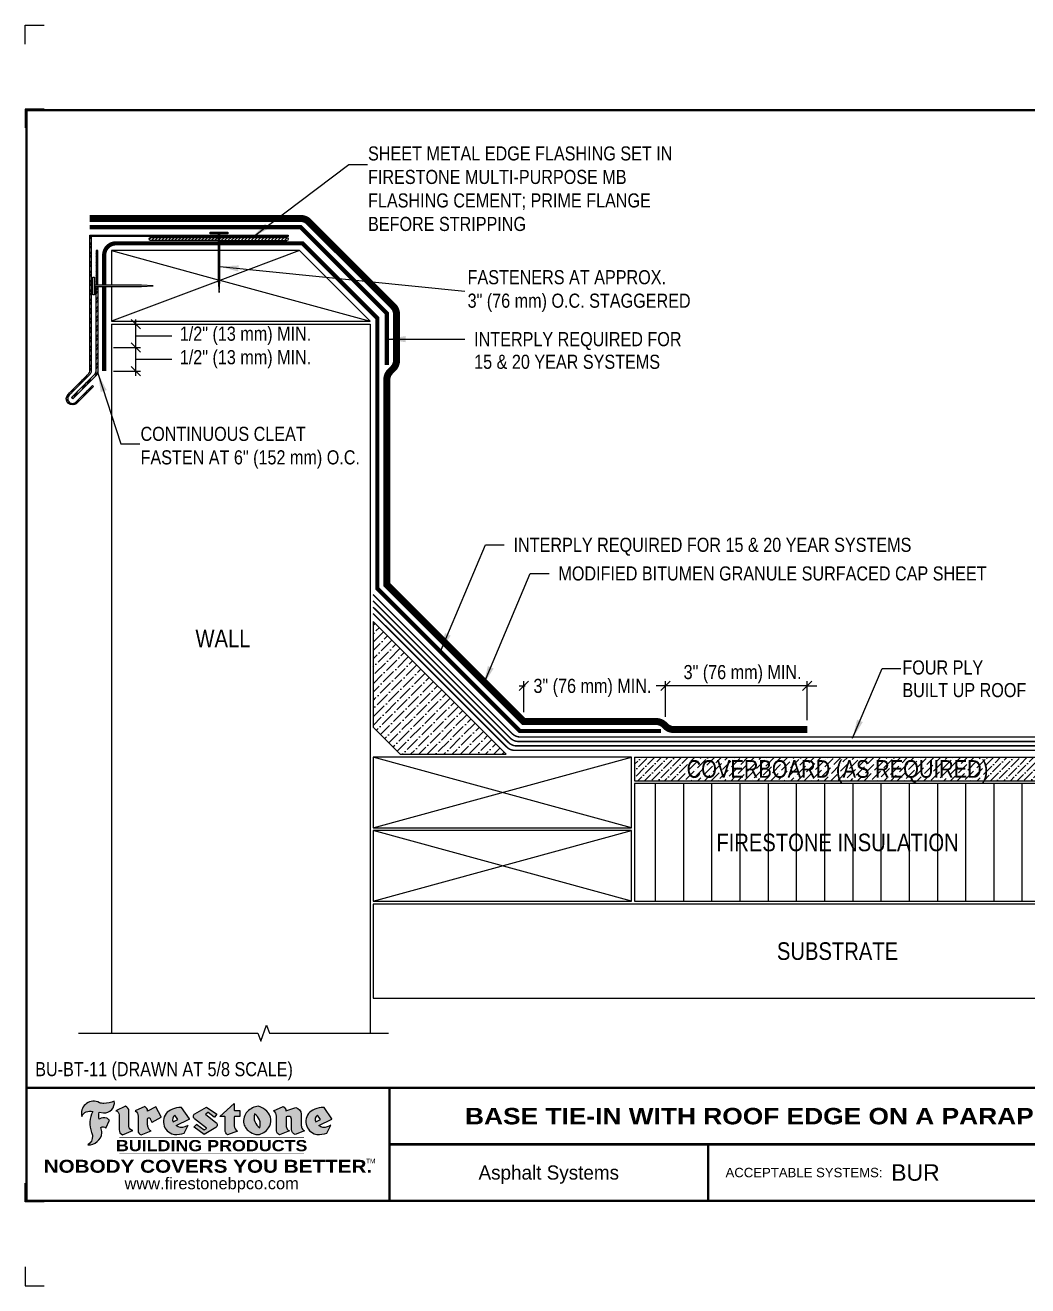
# Model space of a CAD drawing. Header units: inches. Extents: x -719.7 to -699.6, y -114.5 to -97.7.
# Drawn here: x -719.65 to -706.33, y -114.47 to -97.71 of the extents above; entities that cross this region are included whole.
import ezdxf
from ezdxf.enums import TextEntityAlignment as Align

# ---------------------------------------------------------------- set-up
doc = ezdxf.new("R2010")
doc.units = ezdxf.units.IN
doc.header["$MEASUREMENT"] = 0
doc.layers.get('0').update_dxf_attribs({"linetype": 'CONTINUOUS'})
doc.layers.get('DEFPOINTS').update_dxf_attribs({"linetype": 'CONTINUOUS'})
for name, color, linetype in [('FSBP-ACCESSORY-OTHER', 7, 'CONTINUOUS'), ('FSBP-ANNO-LABEL', 7, 'CONTINUOUS'), ('FSBP-COVERBOARD_CANT', 46, 'CONTINUOUS'), ('FSBP-INSULATION', 7, 'CONTINUOUS'), ('FSBP-MEMBRANE', 7, 'CONTINUOUS'), ('FSBP-SEALANTS', 1, 'CONTINUOUS'), ('FSBP-SUBSTRATE-GENERIC', 9, 'CONTINUOUS'), ('FSBP-TTLB', 7, 'CONTINUOUS'), ('FSBP-TTLB-BORDER', 7, 'CONTINUOUS'), ('FSBP-TTLB-TEXT', 7, 'CONTINUOUS'), ('FSBP-WALL-CURB', 9, 'CONTINUOUS'), ('FSBP-WOOD', 7, 'CONTINUOUS')]:
    doc.layers.add(name, color=color, linetype=linetype)
doc.styles.add('ARIAL', font='arial.ttf')
doc.styles.add('ARIAL_BOLD', font='')
doc.styles.add('ARIAL_NAR', font='ARIALN.TTF')
doc.styles.add('BANKGOTHIC', font='bgothm.ttf')
doc.styles.get('ARIAL_BOLD').set_extended_font_data('Arial Black')
doc.dimstyles.new('FSBP-DIM', dxfattribs={"dimtxt": 0.1875, "dimasz": 0.125, "dimexe": 0.0625, "dimexo": 0.125, "dimgap": 0.125, "dimtad": 0, "dimdec": 0, "dimzin": 1, "dimdsep": 46, "dimlunit": 4, "dimtxsty": 'ARIAL_NAR', "dimblk": 'OBLIQUE', "dimcen": 0.09375, "dimdle": 0.0625, "dimclrd": 256, "dimclre": 256, "dimclrt": 256, "dimadec": 0, "dimazin": 0, "dimtfac": 1, "dimtdec": 0, "dimtmove": 1, "dimatfit": 3, "dimfxl": 0, "dimtolj": 1, "dimtzin": 0, "dimlwd": -1, "dimlwe": -1, "dimarcsym": 0})
doc.dimstyles.new('FSBP-LEADER', dxfattribs={"dimtxt": 0.1875, "dimasz": 0.25, "dimexe": 0.0625, "dimexo": 0.125, "dimgap": 0.125, "dimtad": 0, "dimtih": 1, "dimtoh": 1, "dimdec": 4, "dimzin": 0, "dimdsep": 46, "dimlunit": 4, "dimtxsty": 'ARIAL_NAR', "dimcen": 0.09375, "dimclrd": 256, "dimclre": 256, "dimclrt": 256, "dimadec": 0, "dimazin": 0, "dimtfac": 1, "dimtdec": 4, "dimtofl": 0, "dimtmove": 0, "dimatfit": 3, "dimfxl": 0, "dimtolj": 1, "dimtzin": 0, "dimlwd": -1, "dimlwe": -1, "dimarcsym": 0})

# ---------------------------------------------------------------- blocks, each defined once
blk = doc.blocks.new('_OBLIQUE')
at = {"color": 0, "linetype": 'ByBlock'}
blk.add_line((-0.5, -0.5), (0.5, 0.5), dxfattribs=at)
blk = doc.blocks.new('*D12')
at = {"layer": 'DEFPOINTS', "color": 0, "transparency": 16777216}
for p in [(-713.0260541681135, -106.4964664108369), (-713.0260541681135, -106.9692673162038), (-711.1418877831958, -107.0305340007638)]:
    blk.add_point(p, dxfattribs=at)
at = {"layer": 'FSBP-ANNO-LABEL', "transparency": 16777216}
for p, q in [((-713.0260541681135, -106.8442673162038), (-713.0260541681135, -106.4339664108369)), ((-711.1418877831958, -106.9055340007638), (-711.1418877831958, -106.4339664108369)), ((-713.0885541681135, -106.4964664108369), (-713.008774214794, -106.4964664108369)), ((-711.0793877831958, -106.4964664108369), (-711.2177186213424, -106.4964664108369))]:
    blk.add_line(p, q, dxfattribs=at)
at = {"layer": 'FSBP-ANNO-LABEL', "transparency": 16777216, "xscale": 0.125, "yscale": 0.125, "zscale": 0.125, "rotation": 180}
blk.add_blockref('_OBLIQUE', (-713.0260541681135, -106.4964664108369), dxfattribs=at)
at = {"layer": 'FSBP-ANNO-LABEL', "transparency": 16777216, "xscale": 0.125, "yscale": 0.125, "zscale": 0.125}
blk.add_blockref('_OBLIQUE', (-711.1418877831958, -106.4964664108369), dxfattribs=at)
at = {"layer": 'FSBP-ANNO-LABEL', "transparency": 16777216, "insert": (-712.1132464180682, -106.5234353532014), "char_height": 0.1875, "attachment_point": 5, "style": 'ARIAL_NAR'}
blk.add_mtext('\\A1;3" (76 mm) MIN.', dxfattribs=at)
blk = doc.blocks.new('*D13')
at = {"layer": 'DEFPOINTS', "color": 0, "transparency": 16777216}
for p in [(-711.1418877831958, -106.4964664108369), (-711.1418877831958, -107.0305340007638), (-709.2577213982779, -107.0762985662037)]:
    blk.add_point(p, dxfattribs=at)
at = {"layer": 'FSBP-ANNO-LABEL', "transparency": 16777216}
for p, q in [((-711.1418877831958, -106.9055340007638), (-711.1418877831958, -106.4339664108369)), ((-709.2577213982779, -106.9512985662037), (-709.2577213982779, -106.4339664108369)), ((-711.1418877831958, -106.4964664108369), (-711.2668877831958, -106.4964664108369)), ((-709.2577213982779, -106.4964664108369), (-711.1418877831958, -106.4964664108369)), ((-709.2577213982779, -106.4964664108369), (-709.1327213982779, -106.4964664108369))]:
    blk.add_line(p, q, dxfattribs=at)
at = {"layer": 'FSBP-ANNO-LABEL', "transparency": 16777216, "xscale": 0.125, "yscale": 0.125, "zscale": 0.125}
blk.add_blockref('_OBLIQUE', (-711.1418877831958, -106.4964664108369), dxfattribs=at)
at = {"layer": 'FSBP-ANNO-LABEL', "transparency": 16777216, "xscale": 0.125, "yscale": 0.125, "zscale": 0.125, "rotation": 180}
blk.add_blockref('_OBLIQUE', (-709.2577213982779, -106.4964664108369), dxfattribs=at)
at = {"layer": 'FSBP-ANNO-LABEL', "transparency": 16777216, "insert": (-710.1176093985123, -106.3404318385656), "char_height": 0.1875, "attachment_point": 5, "style": 'ARIAL_NAR'}
blk.add_mtext('\\A1;3" (76 mm) MIN.', dxfattribs=at)
blk = doc.blocks.new('TTLB-ASPHALT_1')
at = {"layer": 'FSBP-TTLB-TEXT'}
h = blk.add_hatch(color=1, dxfattribs=at)
edge = h.paths.add_edge_path()
edge.add_arc((1.037309769669577, -0.1982514792917272), 0.1319107607348553, 264.0410451462098, 370.3106169565175)
edge.add_arc((1.027551646585692, 0.1214293576525733), 0.3273056962876235, 270.05058356628535, 295.23459397187514, ccw=False)
edge.add_arc((1.022801957313334, -0.06680179986895496), 0.1391656561713503, 249.3281275763668, 272.0749124149863, ccw=False)
edge.add_line((0.9736743133014443, -0.1970076156048179), (0.9474927838574558, -0.1852745150568325))
edge.add_arc((0.8939498971398336, -0.3394262635682139), 0.1631857907024099, 70.84590087378872, 194.3325259843273)
edge.add_arc((0.8444260109029358, -0.4259936440910792), 0.1179914261095279, 70.96950098067128, 156.9641407594482, ccw=False)
edge.add_arc((1.153141409296893, -0.4684497516079489), 0.3110405457095052, 150.323113748316, 203.2084295854517)
edge.add_arc((0.7562495500623072, -0.6412608153899839), 0.1218587156617311, 0.8849157075190988, 24.346689398949877, ccw=False)
edge.add_arc((0.749378166569727, -0.6475258110744306), 0.1289731377238325, -58.36655102076742, 3.6216782311386737, ccw=False)
edge.add_arc((0.825669902954445, -0.5792158350996175), 0.1783301886510355, 267.2205474105585, 354.1381621173521)
edge.add_arc((0.7903121048625223, -0.6011409294291781), 0.2127878929608591, 0.9996158580669169, 21.00503380861242)
edge.add_arc((1.018807122639402, -0.5666691048185157), 0.0513639566841585, 40.821177131732725, 125.52727787225791, ccw=False)
edge.add_line((1.057676976260041, -0.5330924682126437), (1.102776947655911, -0.4308018311949837))
edge.add_arc((1.040858222524662, -0.4699705673995993), 0.07326744446031509, 32.31675181867256, 66.31481236598174)
edge.add_arc((1.03226251882532, -0.5063316993097686), 0.1102246948011782, 69.8179132332389, 125.254734720681)
edge.add_arc((1.127708877207283, -0.3689593535312383), 0.1659710644737306, 164.1569669952081, 196.5811013160487, ccw=False)
edge.add_line((0.9680425188342383, -0.3236487780942383), (1.023615334387159, -0.3294494641845773))
h = blk.add_hatch(color=1, dxfattribs=at)
edge = h.paths.add_edge_path()
edge.add_line((1.275239419159561, -0.6223407783464694), (1.415345367376062, -0.5660418822574371))
edge.add_arc((1.421019305783972, -0.5090099247487814), 0.05731350411836947, 181.9717871001989, 264.31851000495806, ccw=False)
edge.add_line((1.363739737527226, -0.5109819325197265), (1.363412352251203, -0.3102363679013962))
edge.add_arc((1.294263659668758, -0.3103491388304036), 0.06914878453844908, 0.0934405599591014, 72.42834396969012)
edge.add_line((1.315139561173908, -0.2444268274366692), (1.186839444240604, -0.3024209471341379))
edge.add_arc((1.175246268095293, -0.3585110609420923), 0.05727567197445628, -0.017399788185912257, 78.322067691347, ccw=False)
edge.add_line((1.232521937428658, -0.3585284546236807), (1.232574268422297, -0.555126496687123))
edge.add_arc((1.305699496415485, -0.5558575689677241), 0.07312888236350451, 179.4272023230205, 245.3845503102953)
h = blk.add_hatch(color=1, dxfattribs=at)
edge = h.paths.add_edge_path()
edge.add_line((1.792026821926584, -0.3839679064720229), (1.722158956877934, -0.2518542302253621))
edge.add_arc((1.720119655279632, -0.2529327078887889), 0.002306916790721916, 27.87197133405528, 117.3766794470726)
edge.add_line((1.719058846382097, -0.250884159729182), (1.610638460368705, -0.3070279753467702))
edge.add_arc((1.547088841662969, -0.306102665849437), 0.06355635479880158, 359.165808011073, 425.8793658831422)
edge.add_line((1.573061729235633, -0.2480956029480268), (1.446879247402876, -0.3051325108639702))
edge.add_arc((1.407812067100195, -0.3703571330466247), 0.07602957263902092, -3.441403975725109, 59.07992244284969, ccw=False)
edge.add_line((1.483704536400296, -0.3749210150788969), (1.483704536400296, -0.5723838140635706))
edge.add_arc((1.540537465180449, -0.5682544061150878), 0.05698275005415228, 184.1557352478595, 255.3066498366543)
edge.add_line((1.526084036778343, -0.6233736605654059), (1.657291340682093, -0.570650514527486))
edge.add_arc((1.688298576827208, -0.502139038842401), 0.07520153584805701, 207.5160880841914, 245.649226723163, ccw=False)
edge.add_arc((1.721050197024908, -0.491448816845633), 0.1093332836229113, 179.4823365255141, 204.5537900001094, ccw=False)
edge.add_line((1.611721375809452, -0.4904610114968335), (1.611721375809452, -0.4126404716788983))
edge.add_arc((1.628589765097189, -0.4141592990360436), 0.01693662875851165, 28.356188110622497, 174.8549701683584, ccw=False)
edge.add_arc((1.627340435522399, -0.4197189881350454), 0.02111886817708033, 22.216893572439517, 40.10213956426492, ccw=False)
edge.add_line((1.646891420738257, -0.4117336534413738), (1.666638796144639, -0.4549750258192233))
edge.add_arc((1.668737246926753, -0.4540167099035415), 0.002306916790685597, 204.5451281842828, 299.6323508190067)
edge.add_line((1.669877862091766, -0.4560219186518992), (1.791128135493295, -0.3870515928837648))
edge.add_line((1.791128135493295, -0.3870515928837648), (1.792026821926584, -0.3839679064720229))
h = blk.add_hatch(color=1, dxfattribs=at)
h.paths.add_polyline_path([(2.063388732080512, -0.2583237030618903, 0.02524281661523788), (2.025024361750752, -0.2610532129309178, 0.1213611957758757), (1.901773912052249, -0.3008158885520373, 0.6151668103976068), (1.93274136141747, -0.6099060679591872, 0.05306812109568645), (1.967936229862175, -0.617865745600497, 0.1150932231766138), (2.099126721549737, -0.5994933789882708), (2.151195569562105, -0.4944891916583316, -0.08755405562188731), (2.104230609512001, -0.5187113292177372, -0.265591761123442), (1.992692314386659, -0.5010701623316862), (2.165347897647223, -0.4141184325909109, 0.4518949533370738), (2.166222728871162, -0.4107679608846269)])
h.paths.add_polyline_path([(2.014217313945437, -0.4188965037300676), (1.951113654018855, -0.4515330109460507, -0.3720533890450154), (1.973177450672722, -0.3607130665457561)], flags=16)
h = blk.add_hatch(color=1, dxfattribs=at)
edge = h.paths.add_edge_path()
edge.add_arc((2.260407392426799, -0.3775796671688738), 0.0415245022322573, 123.20805433950699, 232.2027298779723, ccw=False)
edge.add_line((2.237665217914071, -0.3428366421988329), (2.393535971665983, -0.2540943745380986))
edge.add_arc((2.394677353533154, -0.2560991469722467), 0.00230691679074142, 55.64644466176969, 119.65426054492929, ccw=False)
edge.add_line((2.395979141996861, -0.2541946229174954), (2.531809646140459, -0.3470380726374032))
edge.add_arc((2.530468902927936, -0.3489153772789848), 0.00230691679070047, -42.73110123842042, 54.46613537395791, ccw=False)
edge.add_line((2.532163440279987, -0.3504807552658491), (2.498457913851155, -0.3869673252714421))
edge.add_arc((2.496763376499132, -0.385401947284592), 0.002306916790673087, 233.75270768949161, 317.26889876139137, ccw=False)
edge.add_line((2.495399362263356, -0.38726241234572), (2.413849913492982, -0.3274738082119626))
edge.add_arc((2.412485899257177, -0.3293342732731332), 0.002306916790719977, 53.75270768979654, 124.4135619297866)
edge.add_line((2.41118211687575, -0.3274311136421062), (2.382933981293377, -0.346782838468144))
edge.add_arc((2.384237763674776, -0.3486859980991568), 0.002306916790694806, 124.4135619293765, 231.8459020253658)
edge.add_line((2.382812599816248, -0.3505000469010184), (2.519899969301207, -0.4581994452042721))
edge.add_arc((2.494247019847677, -0.4908523236374407), 0.0415245022322573, -55.21225898295228, 51.84590202520451, ccw=False)
edge.add_line((2.517938320565804, -0.5249552055672808), (2.364434947484597, -0.6179520922513717))
edge.add_arc((2.363239601923482, -0.6159790200102009), 0.002306916790727131, 233.2955624372974, 301.2087215702374, ccw=False)
edge.add_line((2.361860787187538, -0.6178285429225383), (2.231266621301074, -0.5204709167214361))
edge.add_arc((2.232647938930654, -0.518623262347532), 0.002306916790697738, 135.5134179846412, 233.2179869199849, ccw=False)
edge.add_line((2.231002150870836, -0.5170067083764565), (2.262839375599356, -0.4845937328397696))
edge.add_arc((2.264485163659231, -0.4862102868108593), 0.002306916790748635, 53.03528399994502, 135.5134179853723, ccw=False)
edge.add_line((2.265872365996302, -0.4843670465239001), (2.361834678328762, -0.5565872257804898))
edge.add_arc((2.363221880665748, -0.55474398549363), 0.00230691679062697, 233.0352840000717, 302.2362632414427)
edge.add_line((2.36445241715569, -0.5566953042850713), (2.39428499383348, -0.5378823484768844))
edge.add_arc((2.393054457343538, -0.5359310296853721), 0.002306916790685158, 302.2362632406162, 412.202729876843)
edge.add_line((2.394468296066179, -0.5341081404551886), (2.234958295420142, -0.4103916733127022))
h = blk.add_hatch(color=1, dxfattribs=at)
edge = h.paths.add_edge_path()
edge.add_line((2.763460561272041, -0.2072496393923444), (2.763460561272041, -0.2969520779963801))
edge.add_arc((2.765767478062685, -0.2969520779963943), 0.00230691679065842, 179.9999999996471, 269.9999999996471)
edge.add_line((2.765767478062685, -0.2992589947870528), (2.835417693520355, -0.2992589947870528))
edge.add_arc((2.835417693520355, -0.3015659115777538), 0.002306916790701052, 0, 90, ccw=False)
edge.add_line((2.837724610311056, -0.3015659115777538), (2.837724610311056, -0.3790761307453892))
edge.add_arc((2.835417693520355, -0.3790761307453749), 0.002306916790686842, 269.99999999964706, 359.99999999964706, ccw=False)
edge.add_line((2.835417693520355, -0.3813830475360618), (2.765767478062685, -0.3813830475360618))
edge.add_arc((2.765767478062685, -0.3836899643267202), 0.00230691679065842, 90.00000000035294, 180.0000000003529)
edge.add_line((2.763460561272041, -0.3836899643267344), (2.763460561272041, -0.5033995910642801))
edge.add_arc((2.836735953378934, -0.5071368822038522), 0.07337063740681407, 177.0802527808789, 245.3249543133826)
edge.add_line((2.806105814540615, -0.5738080530967267), (2.674529557384915, -0.6226036013049594))
edge.add_arc((2.708610405062075, -0.5642984087917995), 0.0675351734460605, 177.0345319916277, 239.69264280249, ccw=False)
edge.add_line((2.641165668230087, -0.560804539009709), (2.641165668230087, -0.3836899643267344))
edge.add_arc((2.638858751439443, -0.3836899643267202), 0.00230691679065842, 359.9999999996471, 449.999999999647)
edge.add_line((2.638858751439443, -0.3813830475360618), (2.572857950769389, -0.3813830475360618))
edge.add_line((2.572857950769389, -0.3813830475360618), (2.763460561272041, -0.2072496393923444))
h = blk.add_hatch(color=1, dxfattribs=at)
edge = h.paths.add_edge_path(flags=16)
edge.add_arc((2.940363509127394, -0.4847985213681483), 0.1684614578629417, 344.5558804047865, 417.0140046669545)
edge.add_arc((3.194458079644619, -0.3883534532477739), 0.1684614578629416, 164.5558804047865, 237.0140046669546)
edge = h.paths.add_edge_path()
edge.add_arc((3.069375116502187, -0.4399344555144893), 0.1828726885096673, 136.0914512150047, 191.213418978326)
edge.add_arc((3.064939550433394, -0.4318234379590393), 0.18031488047485, 194.0167254156723, 240.666373083186)
edge.add_arc((3.098047041778983, -0.3845058757092517), 0.2378525180183701, 239.2975390661776, 264.2889872773176)
edge.add_arc((3.048844782126224, -0.419023238379296), 0.203760689247156, 277.1986764832035, 326.503572961274)
edge.add_arc((3.077739326803538, -0.434104661646515), 0.1713748657917091, 325.3768876809903, 406.3828327799087)
edge.add_arc((3.011839488065931, -0.4896144380417837), 0.257194564585, 44.2846255351977, 73.82901434867308)
edge.add_arc((3.117152499586979, -0.4983433120546721), 0.2579560664039132, 97.50292863483669, 134.1039137579027)
h = blk.add_hatch(color=1, dxfattribs=at)
edge = h.paths.add_edge_path()
edge.add_line((3.322690228557462, -0.5721896537377091), (3.322690228557462, -0.3749210150788969))
edge.add_arc((3.24679775925739, -0.3703571330465678), 0.076029572638996, 356.5585960242387, 419.0799224428129)
edge.add_line((3.285864939560099, -0.3051325108639702), (3.412047421392799, -0.2480956029480268))
edge.add_arc((3.386074533820164, -0.3061026658494939), 0.06355635479883807, 0.3962622833877276, 65.87936588318718, ccw=False)
edge.add_line((3.449629368605429, -0.3056631084210863), (3.580526418688805, -0.2593848434574539))
edge.add_arc((3.555744121700968, -0.3530904070730259), 0.09692726601172152, 2.366977007666776, 75.18615851992018, ccw=False)
edge.add_line((3.652588689330287, -0.3490873311063041), (3.652588689330287, -0.4883770011386872))
edge.add_arc((3.761877549389567, -0.4914934052703757), 0.1093332836229049, 178.3666365323574, 204.5537900000422)
edge.add_arc((3.729125929191724, -0.502183627267101), 0.07520153584796149, 207.5160880841713, 245.2240541443095)
edge.add_line((3.697611150971852, -0.5704631245385627), (3.572585913552643, -0.6207021253773775))
edge.add_arc((3.595347186007587, -0.5526356419907756), 0.0717713151919874, 180.3328587115751, 251.51018566665869, ccw=False)
edge.add_line((3.523577081955409, -0.5530525936986663), (3.523577081955409, -0.4153032515383615))
edge.add_arc((3.486319529276869, -0.4148773504126382), 0.03725998689428563, 359.3450650296066, 449.0500281941025)
edge.add_arc((3.482769874121715, -0.4419622099033518), 0.06447454900600776, 86.29402372314017, 119.8211331593848)
edge.add_line((3.450707067966732, -0.3860252459975726), (3.450707067966732, -0.4904610114968335))
edge.add_arc((3.560035889182245, -0.4914488168456472), 0.1093332836229753, 179.4823365255069, 204.5537900001023)
edge.add_arc((3.527284268984403, -0.5021390388425004), 0.07520153584796385, 207.5160880841699, 245.6492267231416)
edge.add_line((3.496277032839316, -0.570650514527486), (3.365069728935509, -0.6233736605654059))
edge.add_arc((3.379502486061938, -0.5682868177318028), 0.05694615642555721, 183.9298782390169, 255.318496325343, ccw=False)
h = blk.add_hatch(color=1, dxfattribs=at)
h.paths.add_polyline_path([(3.957695472291277, -0.2583237030618903, 0.02524281661523822), (3.919331101961575, -0.2610532129309178, 0.1085638477195505), (3.807890832595604, -0.2939221658134414, 0.6425897848490651), (3.827048101628293, -0.6099060679591872, 0.05306812109569052), (3.862242970072884, -0.617865745600497, 0.1150932231766133), (3.993433461760503, -0.5994933789882708), (4.045502309772871, -0.4944891916583316, -0.08755405562189084), (3.998537349722767, -0.5187113292177372, -0.2655917611234366), (3.886999054597368, -0.5010701623316862), (4.059654637857989, -0.4141184325909109, 0.4518949533370731), (4.060529469081928, -0.4107679608846269)])
h.paths.add_polyline_path([(3.90852405415626, -0.4188965037300676), (3.845420394229677, -0.4515330109460507, -0.3720533890450147), (3.867484190883488, -0.3607130665457561)], flags=16)
at = {"layer": 'DEFPOINTS', "linetype": 'Continuous', "ltscale": 1.75}
for points in [[(-0.015625, 13.88083333333333), (-0.015625, 14.13083333333333), (0.234375, 14.13083333333333)], [(-0.015625, -2.380833333333342), (-0.015625, -2.630833333333342), (0.234375, -2.630833333333342)]]:
    blk.add_lwpolyline(points, dxfattribs=at)
at = {"layer": 'DEFPOINTS', "color": 1}
for points in [[(0.234375, 13.015625), (-0.015625, 13.015625), (-0.015625, 12.765625)], [(0.234375, -1.515625), (-0.015625, -1.515625), (-0.015625, -1.265625)]]:
    blk.add_lwpolyline(points, dxfattribs=at)
at = {"layer": 'FSBP-TTLB', "const_width": 0.03125}
for points in [[(0, 0), (0, -1.5), (20, -1.5), (20, 0), (0, 0)], [(4.825208527206769, 0), (4.825208527206769, -0.75)], [(4.825208527206769, -0.75), (14.84028770518938, -0.75)], [(4.825208527206769, -0.75), (4.825208527206769, -1.5)]]:
    blk.add_lwpolyline(points, dxfattribs=at)
at = {"layer": 'FSBP-TTLB-BORDER', "const_width": 0.03125}
blk.add_lwpolyline([(20, 0), (20, 13), (0, 13), (0, 0)], dxfattribs=at)
at = {"layer": 'FSBP-TTLB-TEXT', "color": 1}
blk.add_line((0.7358432058323388, -0.379822754145593), (0.7358432058323388, -0.379822754145593), dxfattribs=at)
for points in [[(1.023615323725323, -0.3294494630716969, 0.5000510906601082), (1.167090420776901, -0.1746414942047778, -0.1103304102359608), (1.027840608309816, -0.2058762110801382, -0.09957876667165425), (0.9736743133014443, -0.1970076156048179), (0.9474927838574558, -0.1852745150568325, 0.5978159689075124), (0.7358432058323388, -0.379822754145593, -0.3938834584182213), (0.8828996422548698, -0.3144510229727047, 0.2349406564350952), (0.86727108227484, -0.5910237178633082, -0.1027304183841549), (0.8780937320133262, -0.6393788197974146, -0.2772692352614086), (0.8170223912655956, -0.7573362346216896, 0.3985429150902959), (1.003067614090241, -0.5974286950643517, 0.0875124847930418), (0.9889600163401155, -0.5248671157293501, -0.3874031597924062), (1.057676976260041, -0.5330924682126437), (1.102776947655911, -0.4308018311949837, 0.1494423498871741), (1.07029056398062, -0.4028746979725923, 0.2467195073738216), (0.9686394281704906, -0.4163228904100862, -0.1424285161541127), (0.9680425188342383, -0.3236487780942383), (1.023615334387159, -0.3294494641845773)], [(2.166222728871162, -0.4107679608846269), (2.063388732080512, -0.2583237030618903, 0.02524281661523788), (2.025024361750752, -0.2610532129309178, 0.1085638477195265), (1.913584092384895, -0.2939221658134414, 0.6425897848491228), (1.93274136141747, -0.6099060679591872, 0.05306812109568648), (1.967936229862175, -0.617865745600497, 0.1150932231766137), (2.099126721549737, -0.5994933789882708), (2.151195569562105, -0.4944891916583316, -0.0875540556218873), (2.104230609512001, -0.5187113292177372, -0.2655917611234418), (1.992692314386659, -0.5010701623316862), (2.165347897647223, -0.4141184325909109)], [(2.763460561272041, -0.2072496393923444), (2.763460561272041, -0.2969520779963801, 0.4142135623730958), (2.765767478062685, -0.2992589947870528), (2.835417693520355, -0.2992589947870528, -0.414213562373095), (2.837724610311056, -0.3015659115777538), (2.837724610311056, -0.3790761307453892, -0.4142135623730938), (2.835417693520355, -0.3813830475360618), (2.765767478062685, -0.3813830475360618, 0.4142135623730958), (2.763460561272041, -0.3836899643267344), (2.763460561272041, -0.5033995910642801, 0.3068985753588853), (2.806105814540615, -0.5738080530967267), (2.674529557384915, -0.6226036013049594, -0.2804194150632976), (2.641165668230087, -0.560804539009709), (2.641165668230087, -0.3836899643267344, 0.414213562373095), (2.638858751439443, -0.3813830475360618), (2.572857950769389, -0.3813830475360618), (2.763460561272041, -0.2072496393923444)], [(4.060529469081928, -0.4107679608846269), (3.957695472291277, -0.2583237030618903, 0.02524281661523788), (3.919331101961575, -0.2610532129309178, 0.1085638477195265), (3.807890832595604, -0.2939221658134414, 0.6425897848491228), (3.827048101628293, -0.6099060679591872, 0.05306812109568648), (3.862242970072884, -0.617865745600497, 0.1150932231766137), (3.993433461760503, -0.5994933789882708), (4.045502309772871, -0.4944891916583316, -0.0875540556218873), (3.998537349722767, -0.5187113292177372, -0.2655917611234418), (3.886999054597368, -0.5010701623316862), (4.059654637857989, -0.4141184325909109)], [(4.059654637857989, -0.4141184325909109, 0.4518949533370731), (4.060529469081928, -0.4107679608846269, 0.4518949533370731)]]:
    blk.add_lwpolyline(points, format="xyb", dxfattribs=at)
for points in [[(1.275239419159561, -0.6223407783464694), (1.415345367376062, -0.5660418822574371, -0.3756100036733062), (1.363739737527226, -0.5109819325197265), (1.363412352251203, -0.3102363679013962, 0.3265360292958048), (1.315139561173908, -0.2444268274366692), (1.186839444240604, -0.3024209471341379, -0.3557863980845349), (1.232521937428658, -0.3585284546236807), (1.232574268422297, -0.555126496687123, 0.2960110723418457)], [(1.792026821926584, -0.3839679064720229), (1.722158956877934, -0.2518542302253621, 0.4116839150163434), (1.719058846382097, -0.250884159729182), (1.610638460368705, -0.3070279753467702, 0.2996033003794034), (1.573061729235633, -0.2480956029480268), (1.446879247402876, -0.3051325108639702, -0.2797757560995365), (1.483704536400296, -0.3749210150788969), (1.483704536400296, -0.5723838140635706, 0.320828638474519), (1.526084036778343, -0.6233736605654059), (1.657291340682093, -0.570650514527486, -0.1679398621276611), (1.621603752698661, -0.5368819723450571, -0.1098333365370753), (1.611721375809452, -0.4904610114968335), (1.611721375809452, -0.4126404716788983, -0.743334502655012), (1.64349420176768, -0.4061152228778298, -0.07819791644735608), (1.646891420738257, -0.4117336534413738), (1.666638796144639, -0.4549750258192233, 0.4404648714563479), (1.669877862091766, -0.4560219186518992), (1.791128135493295, -0.3870515928837648)], [(2.234958295420142, -0.4103916733127022, -0.5150044486718882), (2.237665217914071, -0.3428366421988329), (2.393535971665983, -0.2540943745380986, -0.2867822934100265), (2.395979141996861, -0.2541946229174954), (2.531809646140459, -0.3470380726374032, -0.4515027974650387), (2.532163440279987, -0.3504807552658491), (2.498457913851155, -0.3869673252714421, -0.3814439164929681), (2.495399362263356, -0.38726241234572), (2.413849913492982, -0.3274738082119626, 0.3184718635035665), (2.41118211687575, -0.3274311136421062), (2.382933981293377, -0.346782838468144, 0.5064094529656681), (2.382812599816248, -0.3505000469010184), (2.519899969301207, -0.4581994452042721, -0.5043597839115849), (2.517938320565804, -0.5249552055672808), (2.364434947484597, -0.6179520922513717, -0.3053163970316367), (2.361860787187538, -0.6178285429225383), (2.231266621301074, -0.5204709167214361, -0.4541703869768119), (2.231002150870836, -0.5170067083764565), (2.262839375599356, -0.4845937328397696, -0.3762644290664977), (2.265872365996302, -0.4843670465239001), (2.361834678328762, -0.5565872257804898, 0.3114700032088108), (2.36445241715569, -0.5566953042850713), (2.39428499383348, -0.5378823484768844, 0.520381097387146), (2.394468296066179, -0.5341081404551886)], [(2.937624918725987, -0.3131105398334029, 0.2452625673097023), (2.889993533867141, -0.4754966266250307, 0.2064059665179019), (2.976604338974084, -0.5890186876871866, 0.1094800500670344), (3.074378098474654, -0.6211778035979165, 0.2185147641853038), (3.218764944843201, -0.5314757029352819, 0.3689489483072479), (3.195959963110113, -0.3100352223135445, 0.1296305888694145), (3.0834694040758, -0.242595816912754, 0.1610736375384317)], [(3.322690228557462, -0.5721896537377091), (3.322690228557462, -0.3749210150788969, 0.2797757560995341), (3.285864939560099, -0.3051325108639702), (3.412047421392799, -0.2480956029480268, -0.2937618496109166), (3.449629368605429, -0.3056631084210863), (3.580526418688805, -0.2593848434574539, -0.3288760160581939), (3.652588689330287, -0.3490873311063041), (3.652588689330287, -0.4883770011386872, 0.114762897203527), (3.662431105063263, -0.536926560769686, 0.166032965990522), (3.697611150971852, -0.5704631245385627), (3.572585913552643, -0.6207021253773775, -0.3209557512194564), (3.523577081955409, -0.5530525936986663), (3.523577081955409, -0.4153032515383615, 0.4127061514896111), (3.48693727661589, -0.3776224848030694, 0.1473421876160361), (3.450707067966732, -0.3860252459975726), (3.450707067966732, -0.4904610114968335, 0.1098333365370753), (3.460589444855941, -0.5368819723450855, 0.1679398621276611), (3.496277032839316, -0.570650514527486), (3.365069728935509, -0.6233736605654059, -0.3219729545308964), (3.322690228557462, -0.5721896537377091, 29.1476284739)], [(1.951113654018855, -0.4515330109460507), (2.014217313945437, -0.4188965037300676), (1.973177450672722, -0.3607130665457561, 0.3720533890450154)], [(3.10274193015772, -0.5296595419651595, 0.3271311138286319), (3.032079658614293, -0.3434924326507627, 0.3271311138286322)], [(3.845420394229677, -0.4515330109460507), (3.90852405415626, -0.4188965037300676), (3.867484190883488, -0.3607130665457561, 0.3720533890450154)]]:
    blk.add_lwpolyline(points, format="xyb", close=True, dxfattribs=at)
at = {"layer": 'FSBP-TTLB-TEXT'}
for points, const_width in [([(1.233926579809207, -0.6584455781731435), (3.691229482685259, -0.6584455781731577)], 0.0078125), ([(9.061522829276782, -0.75), (9.061522829276782, -1.5)], 0.03125), ([(1.233926579809207, -0.8761560960495984), (3.691229482685259, -0.8761560960495842)], 0.0078125)]:
    blk.add_lwpolyline(points, dxfattribs=dict(at, const_width=const_width))
at = {"layer": 'FSBP-TTLB-TEXT', "color": 1}
for centre, start, end in [((1.789987520328282, -0.3850463841354355), 299.6323508193319, 27.87197133380463), ((2.164310260790558, -0.412058050385383), 296.7304547840455, 34.00233684987403)]:
    blk.add_arc(centre, 0.00230691679068068, start, end, dxfattribs=at)
at = {"layer": 'FSBP-TTLB-TEXT', "lineweight": 18, "style": 'ARIAL_BOLD'}
blk.add_text('BUILDING PRODUCTS', height=0.1484375, dxfattribs=at).set_placement((2.462578031247233, -0.7673008371113639), align=Align.MIDDLE_CENTER)
at = {"layer": 'FSBP-TTLB-TEXT', "color": 1}
for s, height, style, p in [('NOBODY COVERS YOU BETTER.', 0.171875, 'ARIAL_BOLD', (2.412604263603384, -1.041650450587369)), ('TM', 0.0625, 'BANKGOTHIC', (4.576671173373001, -0.9725745042934193))]:
    blk.add_text(s, height=height, dxfattribs=dict(at, style=style)).set_placement(p, align=Align.MIDDLE_CENTER)
at = {"layer": 'FSBP-TTLB-TEXT'}
for s, height, style, p in [('Asphalt Systems', 0.1875, 'BANKGOTHIC', (6.943365678241776, -1.125)), ('www.firestonebpco.com', 0.15625, 'ARIAL', (2.462578031247233, -1.268657306740124))]:
    blk.add_text(s, height=height, dxfattribs=dict(at, style=style)).set_placement(p, align=Align.MIDDLE_CENTER)
at = {"layer": 'FSBP-TTLB-TEXT', "style": 'ARIAL'}
blk.add_text('ACCEPTABLE SYSTEMS:', height=0.125, dxfattribs=at).set_placement((9.292812815915624, -1.125), align=Align.MIDDLE_LEFT)
at = {"layer": 'FSBP-TTLB-TEXT'}
for tag, height, style, p in [('DETAIL_DESCP_LINE_1', 0.21875, 'ARIAL_BOLD', (9.832748116198076, -0.375)), ('ISSUE_REV_DATE', 0.21875, 'ARIAL', (15.84069633627263, -0.7282559425942452)), ('DETAIL_NUMBER', 0.4375, 'ARIAL', (18.42055248367797, -0.8931630692489421))]:
    blk.add_attdef(tag, text='', height=height, dxfattribs=dict(at, style=style)).set_placement(p, align=Align.MIDDLE_CENTER)
at = {"layer": 'FSBP-TTLB-TEXT', "style": 'ARIAL'}
blk.add_attdef('ACCPT_SYSTEMS', text='', height=0.21875, dxfattribs=at).set_placement((11.49438170418193, -1.125), align=Align.MIDDLE_LEFT)
blk = doc.blocks.new('*D10')
at = {"layer": 'DEFPOINTS', "color": 0, "transparency": 16777216}
for p in [(-718.5061975632066, -101.6846610857957), (-718.1819757013999, -101.6846610857957), (-718.6030039077814, -101.9971610857956)]:
    blk.add_point(p, dxfattribs=at)
at = {"layer": 'FSBP-ANNO-LABEL', "transparency": 16777216}
for p, q in [((-718.3811975632066, -101.6846610857957), (-718.1194757013999, -101.6846610857957)), ((-718.1819757013999, -102.0596610857956), (-718.1819757013999, -101.6221610857957)), ((-718.1819757013999, -101.8409110857957), (-717.952596534116, -101.8409110857956)), ((-717.952596534116, -101.8409110857956), (-717.702596534116, -101.8409110857956)), ((-718.4780039077814, -101.9971610857956), (-718.1194757013999, -101.9971610857956))]:
    blk.add_line(p, q, dxfattribs=at)
at = {"layer": 'FSBP-ANNO-LABEL', "transparency": 16777216, "xscale": 0.125, "yscale": 0.125, "zscale": 0.125}
for p, rotation in [((-718.1819757013999, -101.6846610857957), 90), ((-718.1819757013999, -101.9971610857956), 270)]:
    blk.add_blockref('_OBLIQUE', p, dxfattribs=dict(at, rotation=rotation))
at = {"layer": 'FSBP-ANNO-LABEL', "transparency": 16777216, "insert": (-716.724701752397, -101.8409110857957), "char_height": 0.1875, "attachment_point": 5, "style": 'ARIAL_NAR'}
blk.add_mtext('\\A1;1/2" (13 mm) MIN.', dxfattribs=at)
blk = doc.blocks.new('*D11')
at = {"layer": 'DEFPOINTS', "color": 0, "transparency": 16777216}
for p in [(-718.5061975632066, -101.9971610857956), (-718.1819757013999, -101.9971610857956), (-718.6030039077814, -102.3096610857956)]:
    blk.add_point(p, dxfattribs=at)
at = {"layer": 'FSBP-ANNO-LABEL', "transparency": 16777216}
for p, q in [((-718.3811975632066, -101.9971610857956), (-718.1194757013999, -101.9971610857956)), ((-718.1819757013999, -102.3721610857956), (-718.1819757013999, -101.9346610857956)), ((-718.1819757013999, -102.1534110857956), (-717.952596534116, -102.1534110857955)), ((-717.952596534116, -102.1534110857955), (-717.702596534116, -102.1534110857955)), ((-718.4780039077814, -102.3096610857956), (-718.1194757013999, -102.3096610857956))]:
    blk.add_line(p, q, dxfattribs=at)
at = {"layer": 'FSBP-ANNO-LABEL', "transparency": 16777216, "xscale": 0.125, "yscale": 0.125, "zscale": 0.125}
for p, rotation in [((-718.1819757013999, -101.9971610857956), 90), ((-718.1819757013999, -102.3096610857956), 270)]:
    blk.add_blockref('_OBLIQUE', p, dxfattribs=dict(at, rotation=rotation))
at = {"layer": 'FSBP-ANNO-LABEL', "transparency": 16777216, "insert": (-716.724701752397, -102.1534110857956), "char_height": 0.1875, "attachment_point": 5, "style": 'ARIAL_NAR'}
blk.add_mtext('\\A1;1/2" (13 mm) MIN.', dxfattribs=at)

msp = doc.modelspace()

# ---------------------------------------------------------------- hatches: boundary and pattern name
at = {"layer": 'FSBP-ACCESSORY-OTHER', "ltscale": 1.75}
h = msp.add_hatch(dxfattribs=at)
h.set_pattern_fill('STEEL', color=9, scale=0.5, angle=15, style=0)
h.set_pattern_definition([(59.99999999999999, (-179.0066469222575, 18.26166666666667), (-0.05412658773652741, 0.03125000000000001), []), (59.99999999999999, (-179.0147350174169, 18.2918518487382), (-0.05412658773652741, 0.03125000000000001), [])])
h.paths.add_polyline_path([(-716.1555957700318, -100.5026984912208), (-717.0671499277516, -100.5026984912208), (-717.0671499277516, -100.5222297412207), (-716.1555957700318, -100.5222297412208)])
h.paths.add_polyline_path([(-717.0866811777516, -100.5026984912208), (-718.7942062045921, -100.5026984912208), (-718.7942062045921, -100.6574157911107), (-718.794206204592, -102.2972879737888, -0.1989123673796458), (-718.8170884873118, -102.352530691069), (-719.0830209392767, -102.6184631430338, 1), (-718.9660862376098, -102.7353978447008), (-718.7451153684889, -102.5144269755799), (-718.758926047809, -102.5006162962599), (-718.9798969169298, -102.7215871653807, -1), (-719.0692102599567, -102.6322738223538), (-718.7975572373118, -102.3606207997091, 0.1989123673796458), (-718.774674954592, -102.3053780824289), (-718.7746749545921, -100.6574157911107), (-718.7746749545921, -100.5222297412208), (-717.0866811777515, -100.5222297412207)])
h.paths.add_polyline_path([(-718.6867843295921, -100.7080985857957), (-718.7111983920921, -100.7080985857957), (-718.7111983920921, -101.1670829607956), (-718.6867843295921, -101.1670829607956)], flags=17)
h.paths.add_polyline_path([(-718.6867843295921, -101.1866142107957), (-718.7111983920921, -101.1866142107956), (-718.711198392092, -102.3096610857956, -0.1989123673796689), (-718.7297902468019, -102.3545457935858), (-719.0383642677634, -102.6631198145472), (-719.021100918613, -102.6803831636973), (-718.7125268976519, -102.3718091427359, 0.1989123673796689), (-718.686784329592, -102.3096610857956)], flags=17)
at = {"layer": 'FSBP-COVERBOARD_CANT'}
h = msp.add_hatch(dxfattribs=at)
h.set_pattern_fill('ANSI36', color=256, scale=0.625, style=0)
h.set_pattern_definition([(45, (-684.9245195010517, -48.63112044556762), (0.04143203796014927, 0.1519174725205473), [0.1953125, -0.0390625, 0, -0.0390625])])
h.paths.add_polyline_path([(-715.029635063207, -105.6374378632373), (-715.0296350632069, -107.0436878632373), (-714.6681181102407, -107.4052048162037), (-713.2618681102407, -107.4052048162037)])
h = msp.add_hatch(dxfattribs=at)
h.set_pattern_fill('ANSI36', color=256, scale=0.5, style=0)
h.set_pattern_definition([(45, (-905.5245073130062, -27.85789369184018), (0.03314563036811942, 0.1215339780164378), [0.15625, -0.03125, 0, -0.03125])])
h.paths.add_polyline_path([(-706.158425963606, -107.4442673162037), (-711.5530725632069, -107.4442673162037), (-711.5530725632069, -107.7567673162037), (-706.158425963606, -107.7567673162037)])
h.paths.add_polyline_path([(-710.9387051169193, -107.8634697590754), (-706.7727934098934, -107.8634697590754), (-706.7727934098934, -107.4023137648736), (-710.9387051169193, -107.4023137648736)], flags=9)
at = {"layer": 'FSBP-INSULATION'}
h = msp.add_hatch(dxfattribs=at)
h.set_pattern_fill('LINE', color=256, scale=3, angle=90, style=0)
h.set_pattern_definition([(90, (-905.5245073130062, -27.85789369184018), (-0.375, 2.296136913416957e-17), [])])
h.paths.add_polyline_path([(-706.158425963606, -108.5504617393335), (-706.0511026269085, -108.5113992393335), (-706.2657493003035, -108.4332742393335), (-706.158425963606, -108.3942117393335), (-706.158425963606, -107.7958298162037), (-711.5530725632069, -107.7958298162037), (-711.553072563207, -109.3583298162037), (-706.158425963606, -109.3583298162037)])
h.paths.add_polyline_path([(-710.5274297502755, -108.7588963023906), (-707.1840687765374, -108.7588963023906), (-707.1840687765374, -108.3951034562105), (-710.5274297502755, -108.3951034562105)], flags=24)
at = {"layer": 'FSBP-SEALANTS'}
h = msp.add_hatch(dxfattribs=at)
h.set_pattern_fill('ANSI31', color=256, scale=0.25, style=0)
h.set_pattern_definition([(45, (-725.6593906200396, -52.74951784635155), (-0.02209708691207961, 0.02209708691207962), [])])
h.paths.add_polyline_path([(-716.1766895200318, -100.5316047412208), (-717.0671499277516, -100.5316047412208), (-717.0671499277516, -100.5737922412208), (-716.1766895200318, -100.5737922412208, 1)])
h.paths.add_polyline_path([(-717.0866811777516, -100.5316047412208), (-717.9852316941115, -100.5316047412207, 1), (-717.9852316941115, -100.5737922412208), (-717.0866811777516, -100.5737922412208)])

# ---------------------------------------------------------------- linework, layer by layer
at = {"layer": 'FSBP-ACCESSORY-OTHER'}
msp.add_lwpolyline([(-718.7746749545921, -100.5222297412208), (-718.7746749545921, -100.6574157911107), (-718.774674954592, -102.3053780824289, -0.1989123673796458), (-718.7975572373118, -102.3606207997091), (-719.0692102599567, -102.6322738223538, 1), (-718.9798969169298, -102.7215871653807), (-718.758926047809, -102.5006162962599), (-718.745115368489, -102.5144269755799), (-718.9660862376098, -102.7353978447008, -0.9999999999999621), (-719.0830209392767, -102.6184631430338), (-718.8170884873118, -102.352530691069, 0.1989123673796458), (-718.794206204592, -102.2972879737888), (-718.7942062045921, -100.6574157911107), (-718.7942062045921, -100.5026984912208), (-717.0866811777516, -100.5026984912208)], format="xyb", dxfattribs=at)
for points in [[(-717.0866811777516, -100.5222297412207), (-718.7746749545921, -100.5222297412208)], [(-717.0866811777516, -100.4831672412208), (-717.0866811777516, -101.1081672412208), (-717.0769155527516, -101.2644172412208), (-717.0671499277516, -101.1081672412208), (-717.0671499277516, -100.4831672412208)], [(-717.0671499277516, -100.5026984912208), (-716.1555957700318, -100.5026984912208), (-716.1555957700318, -100.5222297412207), (-717.0671499277516, -100.5222297412207)], [(-718.7335982054851, -101.1866142107956), (-718.1085982054851, -101.1866142107956), (-717.9523482054851, -101.1768485857956), (-718.1085982054851, -101.1670829607956), (-718.7335982054851, -101.1670829607956)]]:
    msp.add_lwpolyline(points, dxfattribs=at)
for points in [[(-716.9597280527516, -100.4831672412208), (-717.1941030527516, -100.4831672412208), (-717.1941030527516, -100.4636359912208), (-716.9597280527516, -100.4636359912208)], [(-718.7335982054851, -101.0596610857956), (-718.7335982054851, -101.2940360857956), (-718.7531294554851, -101.2940360857956), (-718.7531294554851, -101.0596610857956)]]:
    msp.add_lwpolyline(points, close=True, dxfattribs=at)
at = {"layer": 'FSBP-ACCESSORY-OTHER', "ltscale": 1.75}
msp.add_lwpolyline([(-718.6867843295921, -101.1670829607956), (-718.6867843295921, -100.7080985857957), (-718.7111983920921, -100.7080985857957), (-718.7111983920921, -101.1670829607956)], dxfattribs=at)
msp.add_lwpolyline([(-718.6867843295921, -101.1866142107956), (-718.686784329592, -102.3096610857956, -0.1989123673796689), (-718.7125268976519, -102.3718091427359), (-719.0211009186131, -102.6803831636973), (-719.0383642677633, -102.6631198145472), (-718.7297902468019, -102.3545457935858, 0.1989123673796689), (-718.711198392092, -102.3096610857956), (-718.7111983920921, -101.1866142107956)], format="xyb", dxfattribs=at)
at = {"layer": 'FSBP-COVERBOARD_CANT'}
for p, q in [((-711.5530725632069, -107.4442673162037), (-711.5530725632069, -107.7567673162037)), ((-711.5530725632069, -107.4442673162037), (-706.158425963606, -107.4442673162037)), ((-711.5530725632069, -107.7567673162037), (-706.158425963606, -107.7567673162037))]:
    msp.add_line(p, q, dxfattribs=at)
msp.add_lwpolyline([(-715.0296350632069, -107.0436878632373), (-714.6681181102407, -107.4052048162037), (-713.2618681102407, -107.4052048162037), (-715.0296350632069, -105.6374378632373)], close=True, dxfattribs=at)
at = {"layer": 'FSBP-INSULATION'}
msp.add_lwpolyline([(-706.158425963606, -107.7958298162037), (-711.5530725632069, -107.7958298162037), (-711.553072563207, -109.3583298162038), (-706.158425963606, -109.3583298162037)], dxfattribs=at)
at = {"layer": 'FSBP-MEMBRANE'}
for points, const_width in [([(-718.7942062045921, -100.2800422412208), (-715.993211993847, -100.2800422412208, -0.1989230163888586), (-715.8827220322676, -100.3258113338649), (-714.7625731320524, -101.4460520334575, -0.1989017184138537), (-714.7168130936317, -101.5565329408134), (-714.7168130936317, -102.1657815393976, -0.1989123673797478), (-714.7625776590713, -102.2762669739581), (-714.8003454031922, -102.3140347180789, 0.1989123673796759), (-714.8461099686318, -102.4245201526393), (-714.8461099686318, -105.1492115156855), (-713.0260541681135, -106.9692673162038), (-711.2678753368766, -106.9692673162038, -0.198912367379658), (-711.1573899023161, -107.0150318816434), (-711.1418877831958, -107.0305340007638, 0.1989123673795803), (-711.0314023486354, -107.0762985662033), (-709.2577213982779, -107.0762985662037)], 0.09375), ([(-717.0866811777516, -100.6112922412208), (-718.4467539077815, -100.6112922412208, 0.4142135623731251), (-718.6030039077815, -100.7675422412208), (-718.6030039077815, -101.1670829607956)], 0.05624999999999999), ([(-706.158425963606, -107.1758102849538), (-713.0700243146711, -107.1758102849538, -0.1989123673796564), (-713.1805097492314, -107.1300457195142), (-715.0296350632069, -105.2809204055385)], 0.01953125), ([(-706.158425963606, -107.2353968734954), (-713.0947058877803, -107.2353968734954, -0.1989123673796557), (-713.2051913223407, -107.1896323080558), (-715.0296350632069, -105.3651885671896)], 0.01953125), ([(-706.158425963606, -107.2937627589121), (-713.1188818290999, -107.2937627589121, -0.198912367379657), (-713.2293672636603, -107.2479981934725), (-715.0296350632069, -105.4477303939259)], 0.01953125), ([(-706.158425963606, -107.3533493474538), (-713.1435634022092, -107.3533493474538, -0.1989123673796563), (-713.2540488367697, -107.3075847820142), (-715.0296350632069, -105.531998555577)], 0.01953125)]:
    msp.add_lwpolyline(points, format="xyb", dxfattribs=dict(at, const_width=const_width))
at = {"layer": 'FSBP-MEMBRANE', "const_width": 0.05624999999999999}
for points in [[(-718.7942062045921, -100.3972297412208), (-715.9892338885317, -100.3972297412208), (-714.8461099686316, -101.5403536611208), (-714.8461099686316, -102.2305024085184)], [(-711.2031544677558, -107.0950485662037), (-713.0781544677558, -107.0950485662037), (-714.9718912186318, -105.2013118153277), (-714.9718912186318, -101.6055024085184), (-715.9660199142652, -100.6112922412208), (-717.0671499277516, -100.6112922412208)], [(-718.6030039077815, -101.1866142107956), (-718.6030039077813, -102.3096610857956)]]:
    msp.add_lwpolyline(points, dxfattribs=at)
at = {"layer": 'FSBP-SEALANTS'}
for points in [[(-717.0866811777516, -100.5737922412208), (-717.9852316941115, -100.5737922412208, -1), (-717.9852316941115, -100.5316047412207), (-717.0866811777516, -100.5316047412208)], [(-716.1766895200318, -100.5316047412208), (-716.1766895200318, -100.5316047412208, -0.9999999999999999), (-716.1766895200318, -100.5737922412208), (-716.1766895200318, -100.5737922412208)]]:
    msp.add_lwpolyline(points, format="xyb", dxfattribs=at)
for points in [[(-717.0671499277516, -100.5316047412208), (-716.1766895200318, -100.5316047412208)], [(-717.0671499277516, -100.5737922412208), (-716.1766895200318, -100.5737922412208)]]:
    msp.add_lwpolyline(points, dxfattribs=at)
at = {"layer": 'FSBP-SUBSTRATE-GENERIC'}
msp.add_lwpolyline([(-706.158425963606, -109.3973923162039), (-715.0296350632069, -109.3973923162038), (-715.0296350632069, -110.6473923162038), (-706.158425963606, -110.6473923162038)], dxfattribs=at)
at = {"layer": 'FSBP-WALL-CURB', "linetype": 'Continuous'}
for p, q in [((-718.5061975632068, -101.6846610857956), (-717.8055005166513, -101.6846610857955)), ((-717.8055005166513, -101.6846610857955), (-716.2074854856836, -101.6846610857955)), ((-716.2074854856836, -101.6846610857955), (-715.0686975632069, -101.6846610857956))]:
    msp.add_line(p, q, dxfattribs=at)
at = {"layer": 'FSBP-WALL-CURB', "linetype": 'Continuous', "ltscale": 1.75}
for p, q in [((-718.5061975632066, -101.6846610857957), (-718.5061975632069, -111.1147617135493)), ((-715.0686975632067, -101.6846610857956), (-715.068697563207, -111.1147617135493))]:
    msp.add_line(p, q, dxfattribs=at)
at = {"layer": 'FSBP-WALL-CURB'}
msp.add_lwpolyline([(-718.9435022351836, -111.1147617135493), (-716.560601481484, -111.1147617135493), (-716.521538981484, -111.2220850502467), (-716.443413981484, -111.0074383768519), (-716.404351481484, -111.1147617135493), (-714.8256723068301, -111.1147617135493)], dxfattribs=at)
at = {"layer": 'FSBP-WOOD'}
for p, q in [((-718.5061975632066, -100.7080985857957), (-717.0866811777516, -101.0952394181925)), ((-716.0061975632067, -100.7080985857957), (-717.0671499277516, -101.1059557225001)), ((-717.0863689517956, -101.1131628565166), (-718.5061975632066, -101.6455985857957)), ((-717.0671499277516, -101.1005661227379), (-715.0686975632067, -101.6455985857957))]:
    msp.add_line(p, q, dxfattribs=at)
at = {"layer": 'FSBP-WOOD', "ltscale": 1.75}
for p, q in [((-711.5921350632069, -107.4442673162037), (-715.0296350632069, -107.4442673162037)), ((-715.0296350632069, -107.4442673162037), (-715.0296350632069, -108.3817673162037)), ((-715.0296350632069, -108.3817673162037), (-711.5921350632069, -107.4442673162037)), ((-711.5921350632069, -108.3817673162037), (-715.0296350632069, -107.4442673162037)), ((-711.5921350632069, -108.3817673162037), (-711.5921350632069, -107.4442673162037)), ((-715.0296350632069, -108.3817673162037), (-711.5921350632069, -108.3817673162037)), ((-711.5921350632069, -108.4208298162037), (-715.0296350632069, -108.4208298162037)), ((-715.0296350632069, -109.3583298162037), (-711.5921350632069, -108.4208298162037)), ((-711.5921350632069, -109.3583298162037), (-715.0296350632069, -108.4208298162037)), ((-715.0296350632069, -108.4208298162037), (-715.0296350632069, -109.3583298162037)), ((-711.5921350632069, -109.3583298162037), (-711.5921350632069, -108.4208298162037)), ((-715.0296350632069, -109.3583298162037), (-711.5921350632069, -109.3583298162037))]:
    msp.add_line(p, q, dxfattribs=at)
at = {"layer": 'FSBP-WOOD'}
msp.add_lwpolyline([(-718.5061975632066, -101.1866142107956), (-718.5061975632066, -101.6455985857957), (-715.0686975632067, -101.6455985857957), (-716.0061975632067, -100.7080985857957), (-718.5061975632066, -100.7080985857957), (-718.5061975632066, -101.1670829607956)], dxfattribs=at)

# ---------------------------------------------------------------- block references
ref = msp.add_blockref('TTLB-ASPHALT_1', (-719.6369736728426, -111.8417365816885))
ref.add_attrib('DETAIL_DESCP_LINE_1', 'BASE TIE-IN WITH ROOF EDGE ON A PARAPET', dxfattribs={"layer": 'FSBP-TTLB-TEXT', "height": 0.21875, "style": 'ARIAL_BOLD'}).set_placement((-709.8042255566445, -112.2167365816885), align=Align.MIDDLE_CENTER)
ref.add_attrib('ACCPT_SYSTEMS', 'BUR', dxfattribs={"layer": 'FSBP-TTLB-TEXT', "height": 0.21875, "style": 'ARIAL'}).set_placement((-708.1425919686607, -112.9667365816885), align=Align.MIDDLE_LEFT)

# ---------------------------------------------------------------- texts
at = {"layer": 'DEFPOINTS', "style": 'ARIAL_NAR'}
msp.add_text('BU-BT-11 (DRAWN AT 5/8 SCALE)', height=0.1875, dxfattribs=at).set_placement((-719.5198163187681, -111.5917365816884), align=Align.MIDDLE_LEFT)
at = {"layer": 'FSBP-ANNO-LABEL', "style": 'ARIAL_NAR'}
for s, p in [('INTERPLY REQUIRED FOR', (-713.6853532856825, -101.8853136335501)), ('15 & 20 YEAR SYSTEMS', (-713.6853532856825, -102.1860948835501)), ('INTERPLY REQUIRED FOR 15 & 20 YEAR SYSTEMS', (-713.1607432761942, -104.6198300857751)), ('MODIFIED BITUMEN GRANULE SURFACED CAP SHEET', (-712.5655654618334, -105.0006237130033)), ('FOUR PLY', (-707.9934201617389, -106.2508170882263)), ('BUILT UP ROOF', (-707.9934201617389, -106.5515983382263))]:
    msp.add_text(s, height=0.1875, dxfattribs=at).set_placement(p, align=Align.MIDDLE_LEFT)
for s, p in [('WALL', (-717.0242746859255, -105.8647827613246)), ('COVERBOARD (AS REQUIRED)', (-708.8557492634064, -107.6005173162037)), ('FIRESTONE INSULATION', (-708.8557492634064, -108.5770798162037)), ('SUBSTRATE', (-708.8557492634064, -110.0223923162037))]:
    msp.add_text(s, height=0.234375, dxfattribs=at).set_placement(p, align=Align.MIDDLE_CENTER)
at = {"layer": 'FSBP-ANNO-LABEL', "char_height": 0.1875, "attachment_point": 1, "style": 'ARIAL_NAR'}
for s, width, insert in [('SHEET METAL EDGE FLASHING SET IN\\PFIRESTONE MULTI-PURPOSE MB\\PFLASHING CEMENT; PRIME FLANGE\\PBEFORE STRIPPING', 4.325969499621351, (-715.0958643081758, -99.32201433499722)), ('FASTENERS AT APPROX. \\P3" (76 mm) O.C. STAGGERED', 4.325969499621351, (-713.7726215868446, -100.9675549971698)), ('CONTINUOUS CLEAT\\PFASTEN AT 6" (152 mm) O.C.', 2.936934705778185, (-718.1196957209359, -103.0505387184344))]:
    msp.add_mtext_dynamic_manual_height_columns(s, width=width, gutter_width=5, heights=[0], dxfattribs=dict(at, insert=insert))

# ---------------------------------------------------------------- dimensions: what is measured, and where the dimension line sits
at = {"layer": 'FSBP-ANNO-LABEL'}
for base, p1, p2, picture, middle in [((-718.1819757013999, -101.6846610857957), (-718.6030039077814, -101.9971610857956), (-718.5061975632066, -101.6846610857957), '*D10', (-717.577596534116, -101.8409110857957)), ((-718.1819757013999, -101.9971610857956), (-718.6030039077814, -102.3096610857956), (-718.5061975632066, -101.9971610857956), '*D11', (-717.577596534116, -102.1534110857956))]:
    dim = msp.add_linear_dim(base=base, p1=p1, p2=p2, angle=90, text='1/2" (13 mm) MIN.', dimstyle='FSBP-DIM', override={"dimtoh": 1}, dxfattribs=at)
    dim.commit()
    dim.dimension.update_dxf_attribs({"geometry": picture, "text_midpoint": middle, "dimtype": 160})
for base, p1, p2, picture, middle in [((-711.1418877831958, -106.4964664108369), (-709.2577213982779, -107.0762985662037), (-711.1418877831958, -107.0305340007638), '*D13', (-710.1176093985123, -106.3404318385656)), ((-713.0260541681135, -106.4964664108369), (-711.1418877831958, -107.0305340007638), (-713.0260541681135, -106.9692673162038), '*D12', (-712.1132464180682, -106.5234353532014))]:
    dim = msp.add_linear_dim(base=base, p1=p1, p2=p2, angle=180, text='3" (76 mm) MIN.', dimstyle='FSBP-DIM', dxfattribs=at)
    dim.commit()
    dim.dimension.update_dxf_attribs({"geometry": picture, "text_midpoint": middle, "dimtype": 160})

# ---------------------------------------------------------------- leaders
for points in [[(-716.6371021573075, -100.5316047412208), (-715.3516431970165, -99.561364049111), (-715.1016431970165, -99.561364049111)], [(-717.0671499277516, -100.920438168946), (-713.8103532856825, -101.2486258209437)], [(-714.8461099686316, -101.8853136335502), (-713.8103532856825, -101.8853136335501)], [(-718.686784329592, -102.3373392454566), (-718.3802173683544, -103.2779566218783), (-718.1302173683544, -103.2779566218783)], [(-714.1326800234901, -106.0405230104694), (-713.5357432761942, -104.6198300857751), (-713.2857432761942, -104.6198300857751)], [(-713.5617040836855, -106.4789164288015), (-712.9405654618334, -105.0006237130033), (-712.6905654618334, -105.0006237130033)], [(-708.6545276906015, -107.1912985662038), (-708.2644262192978, -106.2628678694763), (-708.0144262192978, -106.2628678694763)]]:
    msp.add_leader(points, dimstyle='FSBP-LEADER', dxfattribs=at)

doc.saveas('drawing.dxf')
